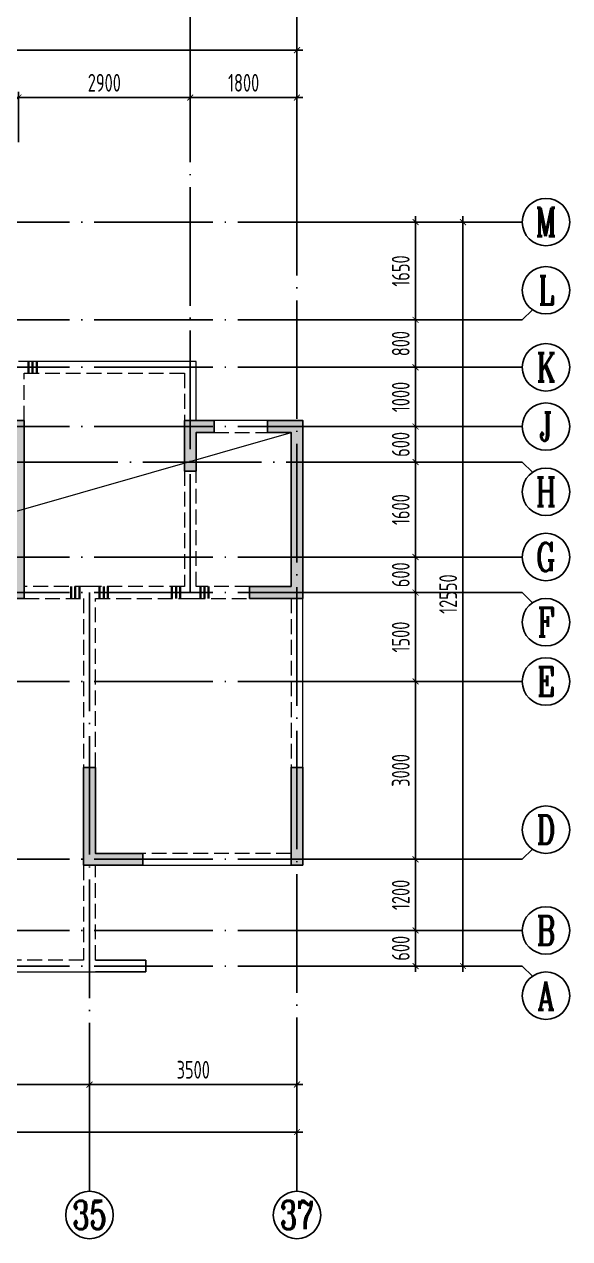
# Model space of a CAD drawing. Extents: x -812054 to 22247, y -644080 to 1003627.
# Drawn here: x -206271 to -197071, y -367582 to -347095 of the extents above; entities that cross this region are included whole.
import ezdxf
from ezdxf.enums import TextEntityAlignment as Align

# ---------------------------------------------------------------- set-up
doc = ezdxf.new("R2010")
doc.units = 0
doc.header["$LTSCALE"] = 1000
doc.linetypes.add('DASH', pattern=[0.35, 0.25, -0.1])
doc.linetypes.add('DOTE', pattern=[2.42, 2, -0.2, 0.02, -0.2])
doc.layers.get('0').update_dxf_attribs({"linetype": 'CONTINUOUS'})
doc.layers.get('DEFPOINTS').update_dxf_attribs({"linetype": 'CONTINUOUS'})
for name, color, linetype in [('A-AXIS', 1, 'CONTINUOUS'), ('A-DOTE', 10, 'DOTE'), ('AXIS_NUM', 7, 'CONTINUOUS'), ('BEAM_CON', 4, 'CONTINUOUS'), ('S-L主梁线', 4, 'DASH'), ('S-L梁编号', 6, 'CONTINUOUS'), ('S-Q墙填充', 252, 'CONTINUOUS'), ('S-Q墙实线', 6, 'CONTINUOUS'), ('S-Y一般标注', 3, 'CONTINUOUS')]:
    doc.layers.add(name, color=color, linetype=linetype)
doc.layers.add('梁附加箍筋', color=1, linetype='CONTINUOUS', lineweight=35)
doc.styles.add('TSSD_Axis', font='complex.shx', dxfattribs={"width": 0.7, "bigfont": 'hztxt.shx'})
doc.styles.add('TSSD_DIMENSION', font='Tssdeng.shx', dxfattribs={"width": 0.7, "bigfont": 'tssdchn.shx'})
doc.dimstyles.new('TSSD_100_100', dxfattribs={"dimtxt": 300, "dimasz": 100, "dimexe": 100, "dimexo": 250, "dimgap": 100, "dimtad": 1, "dimdec": 0, "dimzin": 0, "dimdsep": 46, "dimtxsty": 'TSSD_DIMENSION', "dimblk": 'ARCHTICK', "dimcen": 0, "dimdle": 100, "dimclrt": 7, "dimadec": 0, "dimazin": 0, "dimtfac": 1, "dimtdec": 0, "dimtix": 1, "dimtmove": 2, "dimatfit": 3, "dimldrblk": 'ARCHTICK', "dimfxl": 1, "dimtolj": 1, "dimtzin": 0, "dimarcsym": 0})

# ---------------------------------------------------------------- blocks, each defined once
blk = doc.blocks.new('_ArchTick')
at = {"color": 0, "linetype": 'ByBlock', "const_width": 0.15}
blk.add_lwpolyline([(-0.5, -0.5), (0.5, 0.5)], dxfattribs=at)
blk = doc.blocks.new('*D157')
at = {"layer": 'DEFPOINTS', "color": 0, "transparency": 16777216}
for p in [(52800, 19250), (49900, 18250), (52800, 18250)]:
    blk.add_point(p, dxfattribs=at)
at = {"layer": 'S-Y一般标注', "color": 0, "lineweight": -2, "transparency": 16777216}
for p, q in [((49900, 18500), (49900, 19350)), ((52800, 18500), (52800, 19350)), ((49800, 19250), (52900, 19250))]:
    blk.add_line(p, q, dxfattribs=at)
at = {"layer": 'S-Y一般标注', "color": 0, "lineweight": -2, "transparency": 16777216, "xscale": 100, "yscale": 100, "zscale": 100, "rotation": 180}
blk.add_blockref('_ArchTick', (49900, 19250), dxfattribs=at)
at = {"layer": 'S-Y一般标注', "color": 0, "lineweight": -2, "transparency": 16777216, "xscale": 100, "yscale": 100, "zscale": 100}
blk.add_blockref('_ArchTick', (52800, 19250), dxfattribs=at)
at = {"layer": 'S-Y一般标注', "color": 7, "transparency": 16777216, "insert": (51350, 19500), "char_height": 300, "attachment_point": 5, "style": 'TSSD_DIMENSION'}
blk.add_mtext('\\A1;2900', dxfattribs=at)
blk = doc.blocks.new('*D158')
at = {"layer": 'DEFPOINTS', "color": 0, "transparency": 16777216}
for p in [(54600, 19250), (52800, 18250), (54600, 18250)]:
    blk.add_point(p, dxfattribs=at)
at = {"layer": 'S-Y一般标注', "color": 0, "lineweight": -2, "transparency": 16777216}
for p, q in [((52800, 18500), (52800, 19350)), ((54600, 18500), (54600, 19350)), ((52700, 19250), (54700, 19250))]:
    blk.add_line(p, q, dxfattribs=at)
at = {"layer": 'S-Y一般标注', "color": 0, "lineweight": -2, "transparency": 16777216, "xscale": 100, "yscale": 100, "zscale": 100, "rotation": 180}
blk.add_blockref('_ArchTick', (52800, 19250), dxfattribs=at)
at = {"layer": 'S-Y一般标注', "color": 0, "lineweight": -2, "transparency": 16777216, "xscale": 100, "yscale": 100, "zscale": 100}
blk.add_blockref('_ArchTick', (54600, 19250), dxfattribs=at)
at = {"layer": 'S-Y一般标注', "color": 7, "transparency": 16777216, "insert": (53700, 19500), "char_height": 300, "attachment_point": 5, "style": 'TSSD_DIMENSION'}
blk.add_mtext('\\A1;1800', dxfattribs=at)
blk = doc.blocks.new('*D159')
at = {"layer": 'DEFPOINTS', "color": 0, "transparency": 16777216}
for p in [(54600, 20050), (4600, 18250), (54600, 18250)]:
    blk.add_point(p, dxfattribs=at)
at = {"layer": 'S-Y一般标注', "color": 0, "lineweight": -2, "transparency": 16777216}
for p, q in [((4600, 18500), (4600, 20150)), ((54600, 18500), (54600, 20150)), ((4500, 20050), (54700, 20050))]:
    blk.add_line(p, q, dxfattribs=at)
at = {"layer": 'S-Y一般标注', "color": 0, "lineweight": -2, "transparency": 16777216, "xscale": 100, "yscale": 100, "zscale": 100, "rotation": 180}
blk.add_blockref('_ArchTick', (4600, 20050), dxfattribs=at)
at = {"layer": 'S-Y一般标注', "color": 0, "lineweight": -2, "transparency": 16777216, "xscale": 100, "yscale": 100, "zscale": 100}
blk.add_blockref('_ArchTick', (54600, 20050), dxfattribs=at)
at = {"layer": 'S-Y一般标注', "color": 7, "transparency": 16777216, "insert": (29600, 20300), "char_height": 300, "attachment_point": 5, "style": 'TSSD_DIMENSION'}
blk.add_mtext('\\A1;50000', dxfattribs=at)
blk = doc.blocks.new('*D180')
at = {"layer": 'DEFPOINTS', "color": 0, "transparency": 16777216}
for p in [(45300, 3600), (51100, 3600), (51100, 2600)]:
    blk.add_point(p, dxfattribs=at)
at = {"layer": 'S-Y一般标注', "color": 0, "lineweight": -2, "transparency": 16777216}
for p, q in [((45300, 3350), (45300, 2500)), ((51100, 3350), (51100, 2500)), ((45200, 2600), (51200, 2600))]:
    blk.add_line(p, q, dxfattribs=at)
at = {"layer": 'S-Y一般标注', "color": 0, "lineweight": -2, "transparency": 16777216, "xscale": 100, "yscale": 100, "zscale": 100, "rotation": 180}
blk.add_blockref('_ArchTick', (45300, 2600), dxfattribs=at)
at = {"layer": 'S-Y一般标注', "color": 0, "lineweight": -2, "transparency": 16777216, "xscale": 100, "yscale": 100, "zscale": 100}
blk.add_blockref('_ArchTick', (51100, 2600), dxfattribs=at)
at = {"layer": 'S-Y一般标注', "color": 7, "transparency": 16777216, "insert": (48200, 2850), "char_height": 300, "attachment_point": 5, "style": 'TSSD_DIMENSION'}
blk.add_mtext('\\A1;5800', dxfattribs=at)
blk = doc.blocks.new('ts_axno')
at = {"color": 0, "linetype": 'ByBlock', "lineweight": -2}
blk.add_circle((0, 0), 0.5, dxfattribs=at)
at = {"color": 0, "linetype": 'ByBlock', "lineweight": -2, "style": 'TSSD_Axis', "width": 0.7}
blk.add_attdef('A', text='', height=0.6, dxfattribs=at).set_placement((0, 0), align=Align.MIDDLE_CENTER)
blk = doc.blocks.new('*D181')
at = {"layer": 'DEFPOINTS', "color": 0, "transparency": 16777216}
for p in [(51100, 3600), (54600, 3600), (54600, 2600)]:
    blk.add_point(p, dxfattribs=at)
at = {"layer": 'S-Y一般标注', "color": 0, "lineweight": -2, "transparency": 16777216}
for p, q in [((51100, 3350), (51100, 2500)), ((54600, 3350), (54600, 2500)), ((51000, 2600), (54700, 2600))]:
    blk.add_line(p, q, dxfattribs=at)
at = {"layer": 'S-Y一般标注', "color": 0, "lineweight": -2, "transparency": 16777216, "xscale": 100, "yscale": 100, "zscale": 100, "rotation": 180}
blk.add_blockref('_ArchTick', (51100, 2600), dxfattribs=at)
at = {"layer": 'S-Y一般标注', "color": 0, "lineweight": -2, "transparency": 16777216, "xscale": 100, "yscale": 100, "zscale": 100}
blk.add_blockref('_ArchTick', (54600, 2600), dxfattribs=at)
at = {"layer": 'S-Y一般标注', "color": 7, "transparency": 16777216, "insert": (52850, 2850), "char_height": 300, "attachment_point": 5, "style": 'TSSD_DIMENSION'}
blk.add_mtext('\\A1;3500', dxfattribs=at)
blk = doc.blocks.new('*D182')
at = {"layer": 'DEFPOINTS', "color": 0, "transparency": 16777216}
for p in [(4600, 3600), (54600, 3600), (54600, 1800)]:
    blk.add_point(p, dxfattribs=at)
at = {"layer": 'S-Y一般标注', "color": 0, "lineweight": -2, "transparency": 16777216}
for p, q in [((4600, 3350), (4600, 1700)), ((54600, 3350), (54600, 1700)), ((4500, 1800), (54700, 1800))]:
    blk.add_line(p, q, dxfattribs=at)
at = {"layer": 'S-Y一般标注', "color": 0, "lineweight": -2, "transparency": 16777216, "xscale": 100, "yscale": 100, "zscale": 100, "rotation": 180}
blk.add_blockref('_ArchTick', (4600, 1800), dxfattribs=at)
at = {"layer": 'S-Y一般标注', "color": 0, "lineweight": -2, "transparency": 16777216, "xscale": 100, "yscale": 100, "zscale": 100}
blk.add_blockref('_ArchTick', (54600, 1800), dxfattribs=at)
at = {"layer": 'S-Y一般标注', "color": 7, "transparency": 16777216, "insert": (29600, 2050), "char_height": 300, "attachment_point": 5, "style": 'TSSD_DIMENSION'}
blk.add_mtext('\\A1;50000', dxfattribs=at)
blk = doc.blocks.new('*D187')
at = {"layer": 'DEFPOINTS', "color": 0, "transparency": 16777216}
for p in [(55600, 5200), (56600, 5200), (55600, 4600)]:
    blk.add_point(p, dxfattribs=at)
at = {"layer": 'S-Y一般标注', "color": 0, "lineweight": -2, "transparency": 16777216}
for p, q in [((55850, 5200), (56700, 5200)), ((56600, 5200), (56600, 5300)), ((56600, 4600), (56600, 5200)), ((55850, 4600), (56700, 4600)), ((56600, 4600), (56600, 4500))]:
    blk.add_line(p, q, dxfattribs=at)
at = {"layer": 'S-Y一般标注', "color": 0, "lineweight": -2, "transparency": 16777216, "xscale": 100, "yscale": 100, "zscale": 100}
for p, rotation in [((56600, 5200), 270), ((56600, 4600), 90)]:
    blk.add_blockref('_ArchTick', p, dxfattribs=dict(at, rotation=rotation))
at = {"layer": 'S-Y一般标注', "color": 7, "transparency": 16777216, "insert": (56350, 4900), "char_height": 300, "attachment_point": 5, "rotation": 90, "style": 'TSSD_DIMENSION'}
blk.add_mtext('\\A1;600', dxfattribs=at)
blk = doc.blocks.new('*D188')
at = {"layer": 'DEFPOINTS', "color": 0, "transparency": 16777216}
for p in [(55600, 10900), (56600, 10900), (55600, 9400)]:
    blk.add_point(p, dxfattribs=at)
at = {"layer": 'S-Y一般标注', "color": 0, "lineweight": -2, "transparency": 16777216}
for p, q in [((55850, 10900), (56700, 10900)), ((56600, 9300), (56600, 11000)), ((55850, 9400), (56700, 9400))]:
    blk.add_line(p, q, dxfattribs=at)
at = {"layer": 'S-Y一般标注', "color": 0, "lineweight": -2, "transparency": 16777216, "xscale": 100, "yscale": 100, "zscale": 100}
for p, rotation in [((56600, 10900), 90), ((56600, 9400), 270)]:
    blk.add_blockref('_ArchTick', p, dxfattribs=dict(at, rotation=rotation))
at = {"layer": 'S-Y一般标注', "color": 7, "transparency": 16777216, "insert": (56350, 10150), "char_height": 300, "attachment_point": 5, "rotation": 90, "style": 'TSSD_DIMENSION'}
blk.add_mtext('\\A1;1500', dxfattribs=at)
blk = doc.blocks.new('*D189')
at = {"layer": 'DEFPOINTS', "color": 0, "transparency": 16777216}
for p in [(55600, 11500), (56600, 11500), (55600, 10900)]:
    blk.add_point(p, dxfattribs=at)
at = {"layer": 'S-Y一般标注', "color": 0, "lineweight": -2, "transparency": 16777216}
for p, q in [((55850, 11500), (56700, 11500)), ((56600, 11500), (56600, 11600)), ((56600, 10900), (56600, 11500)), ((55850, 10900), (56700, 10900)), ((56600, 10900), (56600, 10800))]:
    blk.add_line(p, q, dxfattribs=at)
at = {"layer": 'S-Y一般标注', "color": 0, "lineweight": -2, "transparency": 16777216, "xscale": 100, "yscale": 100, "zscale": 100}
for p, rotation in [((56600, 11500), 270), ((56600, 10900), 90)]:
    blk.add_blockref('_ArchTick', p, dxfattribs=dict(at, rotation=rotation))
at = {"layer": 'S-Y一般标注', "color": 7, "transparency": 16777216, "insert": (56350, 11200), "char_height": 300, "attachment_point": 5, "rotation": 90, "style": 'TSSD_DIMENSION'}
blk.add_mtext('\\A1;600', dxfattribs=at)
blk = doc.blocks.new('*D190')
at = {"layer": 'DEFPOINTS', "color": 0, "transparency": 16777216}
for p in [(55600, 13100), (56600, 13100), (55600, 11500)]:
    blk.add_point(p, dxfattribs=at)
at = {"layer": 'S-Y一般标注', "color": 0, "lineweight": -2, "transparency": 16777216}
for p, q in [((56600, 11400), (56600, 13200)), ((55850, 13100), (56700, 13100)), ((55850, 11500), (56700, 11500))]:
    blk.add_line(p, q, dxfattribs=at)
at = {"layer": 'S-Y一般标注', "color": 0, "lineweight": -2, "transparency": 16777216, "xscale": 100, "yscale": 100, "zscale": 100}
for p, rotation in [((56600, 13100), 90), ((56600, 11500), 270)]:
    blk.add_blockref('_ArchTick', p, dxfattribs=dict(at, rotation=rotation))
at = {"layer": 'S-Y一般标注', "color": 7, "transparency": 16777216, "insert": (56350, 12300), "char_height": 300, "attachment_point": 5, "rotation": 90, "style": 'TSSD_DIMENSION'}
blk.add_mtext('\\A1;1600', dxfattribs=at)
blk = doc.blocks.new('*D191')
at = {"layer": 'DEFPOINTS', "color": 0, "transparency": 16777216}
for p in [(55600, 13700), (56600, 13700), (55600, 13100)]:
    blk.add_point(p, dxfattribs=at)
at = {"layer": 'S-Y一般标注', "color": 0, "lineweight": -2, "transparency": 16777216}
for p, q in [((56600, 13700), (56600, 13800)), ((55850, 13700), (56700, 13700)), ((56600, 13100), (56600, 13700)), ((55850, 13100), (56700, 13100)), ((56600, 13100), (56600, 13000))]:
    blk.add_line(p, q, dxfattribs=at)
at = {"layer": 'S-Y一般标注', "color": 0, "lineweight": -2, "transparency": 16777216, "xscale": 100, "yscale": 100, "zscale": 100}
for p, rotation in [((56600, 13700), 270), ((56600, 13100), 90)]:
    blk.add_blockref('_ArchTick', p, dxfattribs=dict(at, rotation=rotation))
at = {"layer": 'S-Y一般标注', "color": 7, "transparency": 16777216, "insert": (56350, 13400), "char_height": 300, "attachment_point": 5, "rotation": 90, "style": 'TSSD_DIMENSION'}
blk.add_mtext('\\A1;600', dxfattribs=at)
blk = doc.blocks.new('*D192')
at = {"layer": 'DEFPOINTS', "color": 0, "transparency": 16777216}
for p in [(55600, 14700), (56600, 14700), (55600, 13700)]:
    blk.add_point(p, dxfattribs=at)
at = {"layer": 'S-Y一般标注', "color": 0, "lineweight": -2, "transparency": 16777216}
for p, q in [((56600, 13600), (56600, 14800)), ((55850, 14700), (56700, 14700)), ((55850, 13700), (56700, 13700))]:
    blk.add_line(p, q, dxfattribs=at)
at = {"layer": 'S-Y一般标注', "color": 0, "lineweight": -2, "transparency": 16777216, "xscale": 100, "yscale": 100, "zscale": 100}
for p, rotation in [((56600, 14700), 90), ((56600, 13700), 270)]:
    blk.add_blockref('_ArchTick', p, dxfattribs=dict(at, rotation=rotation))
at = {"layer": 'S-Y一般标注', "color": 7, "transparency": 16777216, "insert": (56350, 14200), "char_height": 300, "attachment_point": 5, "rotation": 90, "style": 'TSSD_DIMENSION'}
blk.add_mtext('\\A1;1000', dxfattribs=at)
blk = doc.blocks.new('*D193')
at = {"layer": 'DEFPOINTS', "color": 0, "transparency": 16777216}
for p in [(55600, 17150), (57400, 17150), (55600, 4600)]:
    blk.add_point(p, dxfattribs=at)
at = {"layer": 'S-Y一般标注', "color": 0, "lineweight": -2, "transparency": 16777216}
for p, q in [((57400, 4500), (57400, 17250)), ((55850, 17150), (57500, 17150)), ((55850, 4600), (57500, 4600))]:
    blk.add_line(p, q, dxfattribs=at)
at = {"layer": 'S-Y一般标注', "color": 0, "lineweight": -2, "transparency": 16777216, "xscale": 100, "yscale": 100, "zscale": 100}
for p, rotation in [((57400, 17150), 90), ((57400, 4600), 270)]:
    blk.add_blockref('_ArchTick', p, dxfattribs=dict(at, rotation=rotation))
at = {"layer": 'S-Y一般标注', "color": 7, "transparency": 16777216, "insert": (57150, 10875), "char_height": 300, "attachment_point": 5, "rotation": 90, "style": 'TSSD_DIMENSION'}
blk.add_mtext('\\A1;12550', dxfattribs=at)
blk = doc.blocks.new('*D194')
at = {"layer": 'DEFPOINTS', "color": 0, "transparency": 16777216}
for p in [(55600, 15500), (56600, 15500), (55600, 14700)]:
    blk.add_point(p, dxfattribs=at)
at = {"layer": 'S-Y一般标注', "color": 0, "lineweight": -2, "transparency": 16777216}
for p, q in [((56600, 14600), (56600, 15600)), ((55850, 15500), (56700, 15500)), ((55850, 14700), (56700, 14700))]:
    blk.add_line(p, q, dxfattribs=at)
at = {"layer": 'S-Y一般标注', "color": 0, "lineweight": -2, "transparency": 16777216, "xscale": 100, "yscale": 100, "zscale": 100}
for p, rotation in [((56600, 15500), 90), ((56600, 14700), 270)]:
    blk.add_blockref('_ArchTick', p, dxfattribs=dict(at, rotation=rotation))
at = {"layer": 'S-Y一般标注', "color": 7, "transparency": 16777216, "insert": (56350, 15100), "char_height": 300, "attachment_point": 5, "rotation": 90, "style": 'TSSD_DIMENSION'}
blk.add_mtext('\\A1;800', dxfattribs=at)
blk = doc.blocks.new('*D195')
at = {"layer": 'DEFPOINTS', "color": 0, "transparency": 16777216}
for p in [(55600, 6400), (56600, 6400), (55600, 5200)]:
    blk.add_point(p, dxfattribs=at)
at = {"layer": 'S-Y一般标注', "color": 0, "lineweight": -2, "transparency": 16777216}
for p, q in [((55850, 6400), (56700, 6400)), ((56600, 5100), (56600, 6500)), ((55850, 5200), (56700, 5200))]:
    blk.add_line(p, q, dxfattribs=at)
at = {"layer": 'S-Y一般标注', "color": 0, "lineweight": -2, "transparency": 16777216, "xscale": 100, "yscale": 100, "zscale": 100}
for p, rotation in [((56600, 6400), 90), ((56600, 5200), 270)]:
    blk.add_blockref('_ArchTick', p, dxfattribs=dict(at, rotation=rotation))
at = {"layer": 'S-Y一般标注', "color": 7, "transparency": 16777216, "insert": (56350, 5800), "char_height": 300, "attachment_point": 5, "rotation": 90, "style": 'TSSD_DIMENSION'}
blk.add_mtext('\\A1;1200', dxfattribs=at)
blk = doc.blocks.new('*D196')
at = {"layer": 'DEFPOINTS', "color": 0, "transparency": 16777216}
for p in [(55600, 9400), (56600, 9400), (55600, 6400)]:
    blk.add_point(p, dxfattribs=at)
at = {"layer": 'S-Y一般标注', "color": 0, "lineweight": -2, "transparency": 16777216}
for p, q in [((56600, 6300), (56600, 9500)), ((55850, 9400), (56700, 9400)), ((55850, 6400), (56700, 6400))]:
    blk.add_line(p, q, dxfattribs=at)
at = {"layer": 'S-Y一般标注', "color": 0, "lineweight": -2, "transparency": 16777216, "xscale": 100, "yscale": 100, "zscale": 100}
for p, rotation in [((56600, 9400), 90), ((56600, 6400), 270)]:
    blk.add_blockref('_ArchTick', p, dxfattribs=dict(at, rotation=rotation))
at = {"layer": 'S-Y一般标注', "color": 7, "transparency": 16777216, "insert": (56350, 7900), "char_height": 300, "attachment_point": 5, "rotation": 90, "style": 'TSSD_DIMENSION'}
blk.add_mtext('\\A1;3000', dxfattribs=at)
blk = doc.blocks.new('*D197')
at = {"layer": 'DEFPOINTS', "color": 0, "transparency": 16777216}
for p in [(55600, 17150), (56600, 17150), (55600, 15500)]:
    blk.add_point(p, dxfattribs=at)
at = {"layer": 'S-Y一般标注', "color": 0, "lineweight": -2, "transparency": 16777216}
for p, q in [((56600, 15400), (56600, 17250)), ((55850, 17150), (56700, 17150)), ((55850, 15500), (56700, 15500))]:
    blk.add_line(p, q, dxfattribs=at)
at = {"layer": 'S-Y一般标注', "color": 0, "lineweight": -2, "transparency": 16777216, "xscale": 100, "yscale": 100, "zscale": 100}
for p, rotation in [((56600, 17150), 90), ((56600, 15500), 270)]:
    blk.add_blockref('_ArchTick', p, dxfattribs=dict(at, rotation=rotation))
at = {"layer": 'S-Y一般标注', "color": 7, "transparency": 16777216, "insert": (56350, 16325), "char_height": 300, "attachment_point": 5, "rotation": 90, "style": 'TSSD_DIMENSION'}
blk.add_mtext('\\A1;1650', dxfattribs=at)
blk = doc.blocks.new('20210807.15312446')
at = {"layer": 'S-Q墙填充'}
h = blk.add_hatch(color=252, dxfattribs=at)
h.dxf.hatch_style = 1
h.paths.add_polyline_path([(106416, 66140), (105866, 66140), (105866, 65940), (106216, 65940), (106216, 63140), (106416, 63140)])
h = blk.add_hatch(color=252, dxfattribs=at)
h.dxf.hatch_style = 1
h.paths.add_polyline_path([(109116, 66140), (109116, 65290), (109316, 65290), (109316, 65940), (109616, 65940), (109616, 66140)])
h = blk.add_hatch(color=252, dxfattribs=at)
h.dxf.hatch_style = 1
h.paths.add_polyline_path([(110916, 63340), (110216, 63340), (110216, 63140), (111116, 63140), (111116, 66140), (110516, 66140), (110516, 65940), (110916, 65940)])
h = blk.add_hatch(color=252, dxfattribs=at)
h.dxf.hatch_style = 1
h.paths.add_polyline_path([(107416, 60290), (107616, 60290), (107616, 58840), (108316, 58840), (108416, 58840), (108416, 58640), (108316, 58640), (107416, 58640)])
h = blk.add_hatch(color=252, dxfattribs=at)
h.dxf.hatch_style = 1
h.paths.add_polyline_path([(111116, 58640), (111116, 60290), (110916, 60290), (110916, 58640)])
at = {"layer": 'BEAM_CON'}
for p, q in [((107616, 57040), (108466, 57040)), ((108466, 57040), (108466, 56840)), ((107616, 56840), (108466, 56840))]:
    blk.add_line(p, q, dxfattribs=at)
at = {"layer": 'S-L主梁线', "linetype": 'ByBlock', "lineweight": 18}
for p, q in [((109316, 67140), (106316, 67140)), ((109316, 66140), (109316, 67140)), ((110516, 66140), (109616, 66140)), ((111116, 60290), (111116, 63140)), ((108416, 58640), (110916, 58640)), ((101616, 56840), (107616, 56840))]:
    blk.add_line(p, q, dxfattribs=at)
at = {"layer": 'S-L主梁线', "linetype": 'DASH', "lineweight": 18}
for p, q in [((106416, 66940), (109116, 66940)), ((106416, 66140), (106416, 66940)), ((109116, 66940), (109116, 66140)), ((109616, 65940), (110516, 65940)), ((109116, 65290), (109116, 63340)), ((109316, 63340), (109316, 65290)), ((107516, 63340), (106416, 63340)), ((109116, 63340), (107516, 63340)), ((110216, 63340), (109316, 63340)), ((106416, 63140), (107416, 63140)), ((107416, 63140), (107416, 60290)), ((107616, 63140), (109216, 63140)), ((107616, 60290), (107616, 63140)), ((109216, 63140), (110216, 63140)), ((110916, 63140), (110916, 60290)), ((110916, 58840), (108416, 58840)), ((107416, 58640), (107416, 57040)), ((107616, 57040), (107616, 58640)), ((107416, 57040), (101816, 57040))]:
    blk.add_line(p, q, dxfattribs=at)
at = {"layer": 'S-Q墙实线'}
for points in [[(106416, 66140), (105866, 66140), (105866, 65940), (106216, 65940), (106216, 63140), (106416, 63140)], [(109116, 66140), (109116, 65290), (109316, 65290), (109316, 65940), (109616, 65940), (109616, 66140)], [(110916, 63340), (110216, 63340), (110216, 63140), (111116, 63140), (111116, 66140), (110516, 66140), (110516, 65940), (110916, 65940)], [(111116, 58640), (111116, 60290), (110916, 60290), (110916, 58640)]]:
    blk.add_lwpolyline(points, close=True, dxfattribs=at)
blk.add_lwpolyline([(108316, 58840), (108416, 58840), (108416, 58640), (108316, 58640), (107416, 58640), (107416, 60290), (107616, 60290), (107616, 58840), (108316, 58840)], dxfattribs=at)
blk = doc.blocks.new('20210726.16395156')
at = {"layer": 'A-AXIS'}
for p, q in [((52800, 18249.9), (52800, 21049.9)), ((54600, 18249.9), (54600, 21049.9)), ((55600, 17150), (58400, 17150)), ((58400, 15500), (58571.6, 15671.7)), ((55600, 15500), (58400, 15500)), ((55600, 14700), (58400, 14700)), ((55600, 13700), (58400, 13700)), ((55600, 13100.3), (58400, 13100.3)), ((58400, 13100.3), (58571.6, 12928.7)), ((55600, 11500), (58400, 11500)), ((55600, 10900), (58400, 10900)), ((58400, 10900), (58571.6, 10728.4)), ((55600, 9400), (58400, 9400)), ((58400, 6400), (58571.6, 6571.7)), ((55600, 6400), (58400, 6400)), ((55600, 5200), (58400, 5200)), ((55600, 4600), (58400, 4600)), ((58400, 4600), (58571.6, 4428.4)), ((51100, 3600), (51100, 800)), ((54600, 3600), (54600, 800))]:
    blk.add_line(p, q, dxfattribs=at)
at = {"layer": 'A-DOTE'}
for p, q in [((52800, 10900), (52800, 18249.9)), ((54600, 18249.9), (54600, 3600)), ((55600, 17150), (3600, 17150)), ((55600, 15500), (3600, 15500)), ((55600, 14700), (3600, 14700)), ((55600, 13700), (3600, 13700)), ((3600, 13100.3), (55600, 13100.3)), ((55600, 11500), (3600, 11500)), ((55600, 10900), (3600, 10900)), ((51100, 10900), (51100, 3600)), ((55600, 9400), (3600, 9400)), ((55600, 6400), (3600, 6400)), ((55600, 5200), (3600, 5200)), ((55600, 4600), (3600, 4600))]:
    blk.add_line(p, q, dxfattribs=at)
at = {"layer": 'A-AXIS'}
ref = blk.add_blockref('ts_axno', (58800, 17150), dxfattribs=dict(at, xscale=-800, yscale=800, zscale=800))
ref.add_attrib('G', 'M', dxfattribs={"layer": 'AXIS_NUM', "height": 480, "style": 'TSSD_Axis', "width": 0.7}).set_placement((58800, 17150), align=Align.MIDDLE_CENTER)
ref = blk.add_blockref('ts_axno', (58800, 16000), dxfattribs=dict(at, xscale=-800, yscale=800, zscale=800))
ref.add_attrib('G', 'L', dxfattribs={"layer": 'AXIS_NUM', "height": 480, "style": 'TSSD_Axis', "width": 0.7}).set_placement((58800, 16000), align=Align.MIDDLE_CENTER)
ref = blk.add_blockref('ts_axno', (58800, 14700), dxfattribs=dict(at, xscale=-800, yscale=800, zscale=800))
ref.add_attrib('G', 'K', dxfattribs={"layer": 'AXIS_NUM', "height": 480, "style": 'TSSD_Axis', "width": 0.7}).set_placement((58800, 14700), align=Align.MIDDLE_CENTER)
ref = blk.add_blockref('ts_axno', (58800, 13700), dxfattribs=dict(at, xscale=-800, yscale=800, zscale=800))
ref.add_attrib('G', 'J', dxfattribs={"layer": 'AXIS_NUM', "height": 480, "style": 'TSSD_Axis', "width": 0.7}).set_placement((58800, 13700), align=Align.MIDDLE_CENTER)
ref = blk.add_blockref('ts_axno', (58800, 12600.3), dxfattribs=dict(at, xscale=-800, yscale=800, zscale=800))
ref.add_attrib('C', 'H', dxfattribs={"layer": 'AXIS_NUM', "height": 480, "style": 'TSSD_Axis', "width": 0.7}).set_placement((58800, 12600.3), align=Align.MIDDLE_CENTER)
ref = blk.add_blockref('ts_axno', (58800, 11500), dxfattribs=dict(at, xscale=-800, yscale=800, zscale=800))
ref.add_attrib('D', 'G', dxfattribs={"layer": 'AXIS_NUM', "height": 480, "style": 'TSSD_Axis', "width": 0.7}).set_placement((58800, 11500), align=Align.MIDDLE_CENTER)
ref = blk.add_blockref('ts_axno', (58800, 10400), dxfattribs=dict(at, xscale=-800, yscale=800, zscale=800))
ref.add_attrib('C', 'F', dxfattribs={"layer": 'AXIS_NUM', "height": 480, "style": 'TSSD_Axis', "width": 0.7}).set_placement((58800, 10400), align=Align.MIDDLE_CENTER)
ref = blk.add_blockref('ts_axno', (58800, 9400), dxfattribs=dict(at, xscale=-800, yscale=800, zscale=800))
ref.add_attrib('B', 'E', dxfattribs={"layer": 'AXIS_NUM', "height": 480, "style": 'TSSD_Axis', "width": 0.7}).set_placement((58800, 9400), align=Align.MIDDLE_CENTER)
ref = blk.add_blockref('ts_axno', (58800, 6900), dxfattribs=dict(at, xscale=-800, yscale=800, zscale=800, rotation=180))
ref.add_attrib('C', 'D', dxfattribs={"layer": 'AXIS_NUM', "height": 480, "style": 'TSSD_Axis', "width": 0.7}).set_placement((58800, 6900), align=Align.MIDDLE_CENTER)
ref = blk.add_blockref('ts_axno', (58800, 5200), dxfattribs=dict(at, xscale=-800, yscale=800, zscale=800))
ref.add_attrib('A', 'B', dxfattribs={"layer": 'AXIS_NUM', "height": 480, "style": 'TSSD_Axis', "width": 0.7}).set_placement((58800, 5200), align=Align.MIDDLE_CENTER)
ref = blk.add_blockref('ts_axno', (58800, 4100), dxfattribs=dict(at, xscale=-800, yscale=800, zscale=800))
ref.add_attrib('F', 'A', dxfattribs={"layer": 'AXIS_NUM', "height": 480, "style": 'TSSD_Axis', "width": 0.7}).set_placement((58800, 4100), align=Align.MIDDLE_CENTER)
ref = blk.add_blockref('ts_axno', (51100, 400), dxfattribs=dict(at, xscale=-800, yscale=800, zscale=800, rotation=180))
ref.add_attrib('22', '35', dxfattribs={"layer": 'AXIS_NUM', "height": 480, "style": 'TSSD_Axis', "width": 0.7}).set_placement((51100, 400), align=Align.MIDDLE_CENTER)
ref = blk.add_blockref('ts_axno', (54600, 400), dxfattribs=dict(at, xscale=-800, yscale=800, zscale=800, rotation=180))
ref.add_attrib('23', '37', dxfattribs={"layer": 'AXIS_NUM', "height": 480, "style": 'TSSD_Axis', "width": 0.7}).set_placement((54600, 400), align=Align.MIDDLE_CENTER)
at = {"layer": 'S-Y一般标注'}
for base, p1, p2, picture, middle in [((54600, 20049.9), (4600, 18249.9), (54600, 18249.9), '*D159', (29600, 20299.9)), ((52800, 19249.9), (49900, 18249.9), (52800, 18249.9), '*D157', (51350, 19499.9)), ((54600, 19249.9), (52800, 18249.9), (54600, 18249.9), '*D158', (53700, 19499.9)), ((54600, 1800), (4600, 3600), (54600, 3600), '*D182', (29600, 2050)), ((51100, 2600), (45300, 3600), (51100, 3600), '*D180', (48200, 2850)), ((54600, 2600), (51100, 3600), (54600, 3600), '*D181', (52850, 2850))]:
    dim = blk.add_linear_dim(base=base, p1=p1, p2=p2, dimstyle='TSSD_100_100', dxfattribs=at)
    dim.commit()
    dim.dimension.update_dxf_attribs({"geometry": picture, "text_midpoint": middle})
for base, p1, p2, picture, middle in [((57400, 17150), (55600, 4600), (55600, 17150), '*D193', (57150, 10875)), ((56600, 17150), (55600, 15500), (55600, 17150), '*D197', (56350, 16325)), ((56600, 15500), (55600, 14700), (55600, 15500), '*D194', (56350, 15100)), ((56600, 14700), (55600, 13700), (55600, 14700), '*D192', (56350, 14200)), ((56600, 13700), (55600, 13100.3), (55600, 13700), '*D191', (56350, 13400.2)), ((56600, 13100.3), (55600, 11500), (55600, 13100.3), '*D190', (56350, 12300.2)), ((56600, 11500), (55600, 10900), (55600, 11500), '*D189', (56350, 11200)), ((56600, 10900), (55600, 9400), (55600, 10900), '*D188', (56350, 10150)), ((56600, 9400), (55600, 6400), (55600, 9400), '*D196', (56350, 7900)), ((56600, 6400), (55600, 5200), (55600, 6400), '*D195', (56350, 5800)), ((56600, 5200), (55600, 4600), (55600, 5200), '*D187', (56350, 4900))]:
    dim = blk.add_linear_dim(base=base, p1=p1, p2=p2, angle=90, dimstyle='TSSD_100_100', dxfattribs=at)
    dim.commit()
    dim.dimension.update_dxf_attribs({"geometry": picture, "text_midpoint": middle})

msp = doc.modelspace()

# ---------------------------------------------------------------- linework, layer by layer
at = {"layer": 'S-L梁编号', "lineweight": 18}
msp.add_lwpolyline([(-226571.35, -361081.85), (-201771.34, -353981.85)], dxfattribs=at)
at = {"layer": '梁附加箍筋', "lineweight": 35}
for p, q in [((-206201.32, -352981.85), (-206201.32, -352781.85)), ((-206131.32, -352981.85), (-206131.32, -352781.85)), ((-206061.32, -352981.85), (-206061.32, -352781.85)), ((-205481.35, -356781.84), (-205481.35, -356581.84)), ((-205411.35, -356781.84), (-205411.35, -356581.84)), ((-205341.35, -356781.84), (-205341.35, -356581.84)), ((-205001.35, -356781.84), (-205001.35, -356581.84)), ((-204931.35, -356781.84), (-204931.35, -356581.84)), ((-204861.35, -356781.84), (-204861.35, -356581.84)), ((-203781.35, -356781.84), (-203781.35, -356581.84)), ((-203711.35, -356781.84), (-203711.35, -356581.84)), ((-203641.35, -356781.84), (-203641.35, -356581.84)), ((-203301.35, -356781.84), (-203301.35, -356581.84)), ((-203231.35, -356781.84), (-203231.35, -356581.84)), ((-203161.35, -356781.84), (-203161.35, -356581.84))]:
    msp.add_line(p, q, dxfattribs=at)

# ---------------------------------------------------------------- block references
at = {"layer": 'A-DOTE'}
msp.add_blockref('20210726.16395156', (-256271.34, -367581.89), dxfattribs=at)
at = {"layer": 'S-Q墙填充'}
msp.add_blockref('20210807.15312446', (-312686.98, -419921.39), dxfattribs=at)

doc.saveas('drawing.dxf')
